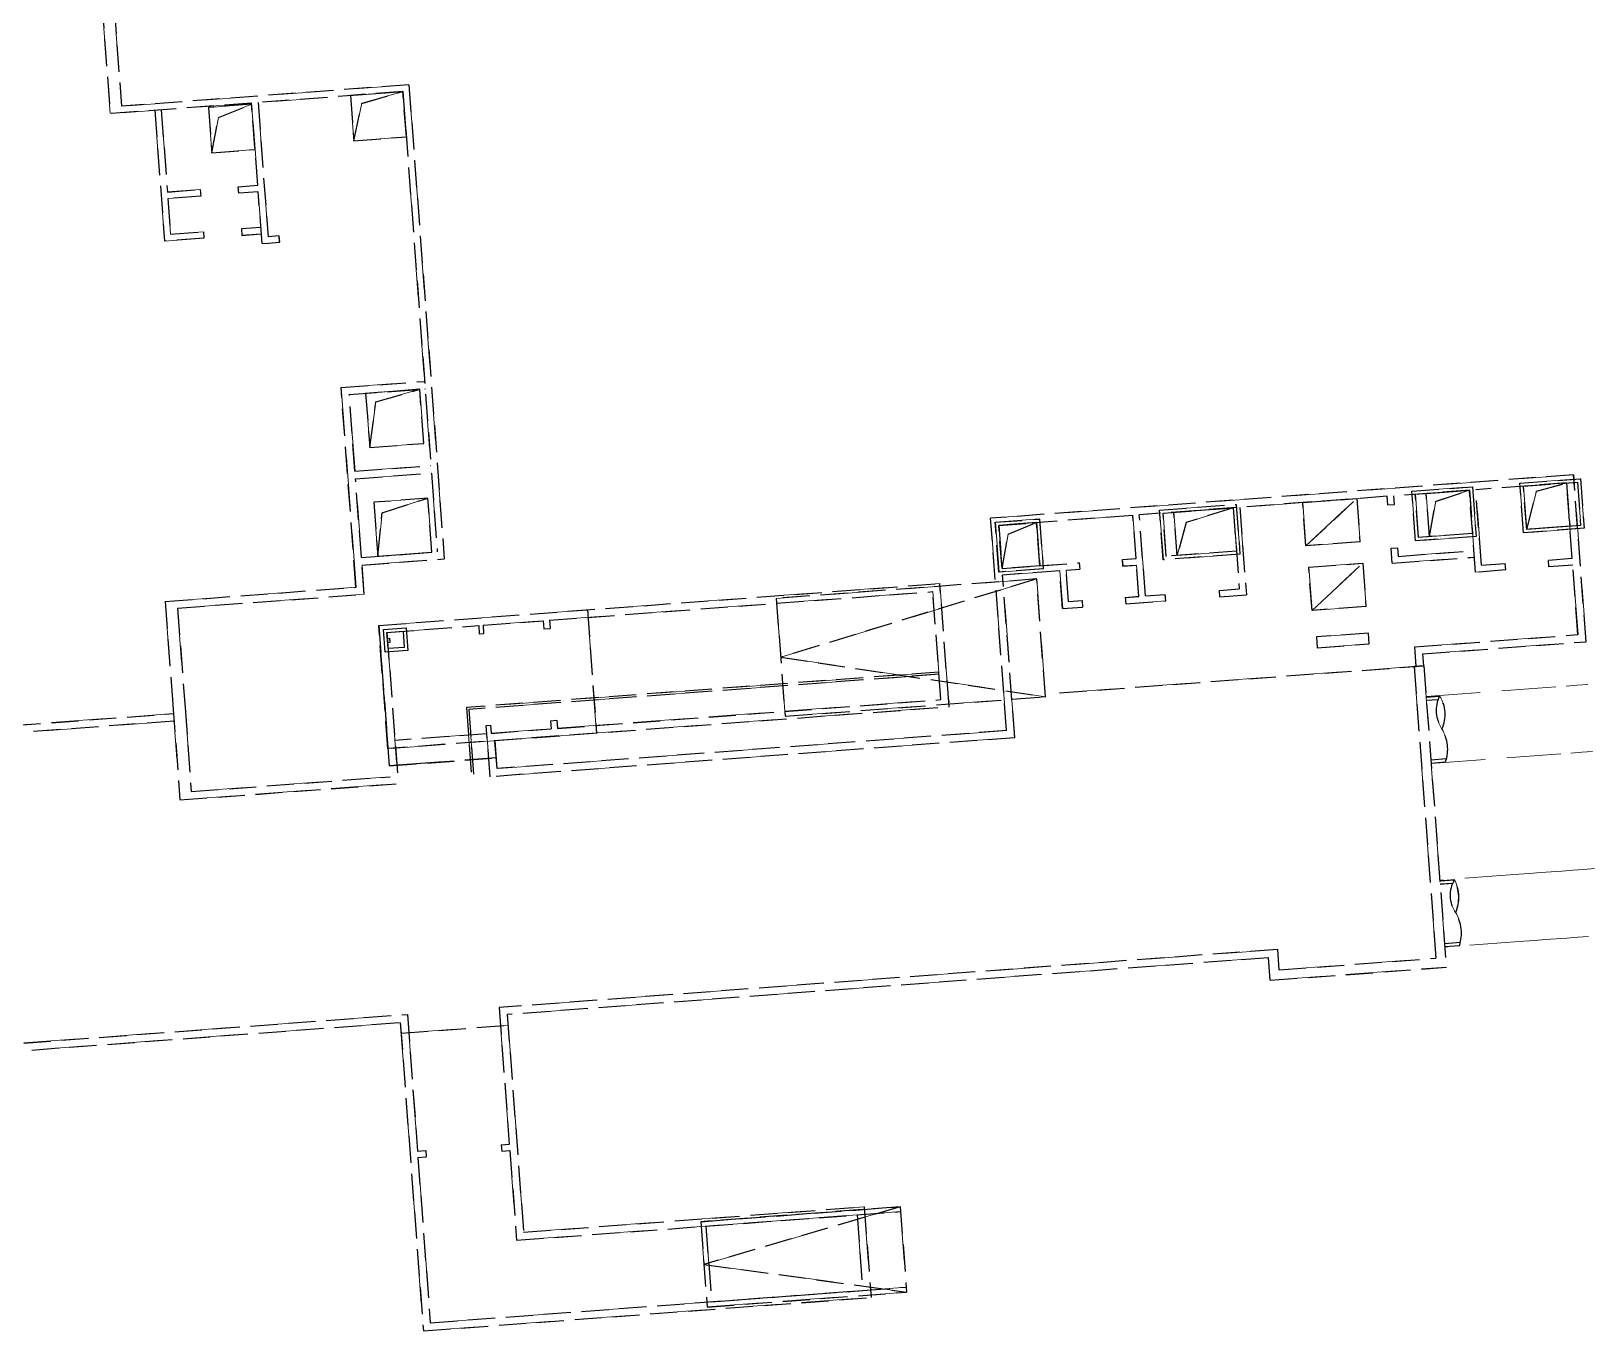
# Model space of a CAD drawing. Extents: x 0 to 531375, y 0 to 4335249.
# Drawn here: x 495169.3 to 495312.9, y 4325302.3 to 4325422.3 of the extents above; entities that cross this region are included whole.
import ezdxf

# ---------------------------------------------------------------- set-up
doc = ezdxf.new("R2010")
doc.units = 0
doc.linetypes.add('DASH', pattern=[0.35, 0.25, -0.1])
doc.layers.get('0').update_dxf_attribs({"lineweight": 15})
doc.layers.add('地铁', color=4, linetype='Continuous', lineweight=15)

# ---------------------------------------------------------------- blocks, each defined once
blk = doc.blocks.new('总图提取 2015 11 6')
at = {"layer": '地铁', "linetype": 'DASH', "lineweight": -3, "ltscale": 10}
for p, q in [((104212.76, 293065.33), (104217.71, 292999.12)), ((104213.9, 293064.81), (104218.76, 292999.8)), ((104245.29, 293001.78), (104218.76, 292999.8)), ((104245.29, 293001.78), (104248.55, 292958.01)), ((104244.73, 293001.14), (104217.71, 292999.12)), ((104231.33, 292992.51), (104230.76, 293000.09)), ((104231.36, 293000.14), (104232.28, 292987.76)), ((104244.73, 293001.16), (104239.88, 293000.8)), ((104239.88, 293000.8), (104240.2, 292996.61)), ((104240.2, 292996.61), (104240.93, 293000.06)), ((104240.93, 293000.06), (104244.73, 293001.16)), ((104245.05, 292996.97), (104244.73, 293001.16)), ((104244.73, 293001.14), (104247.31, 292966.63)), ((104221.83, 292999.43), (104222.73, 292987.35)), ((104222.43, 292999.47), (104223, 292991.88)), ((104230.77, 292999.98), (104226.78, 292999.69)), ((104226.78, 292999.69), (104227.09, 292995.5)), ((104227.09, 292995.5), (104227.7, 292998.77)), ((104227.7, 292998.77), (104230.77, 292999.98)), ((104231.08, 292995.8), (104230.77, 292999.98)), ((104227.09, 292995.5), (104231.08, 292995.8)), ((104240.2, 292996.61), (104245.05, 292996.97)), ((104223, 292991.88), (104226.03, 292992.11)), ((104226.08, 292991.51), (104223.04, 292991.28)), ((104226.03, 292992.11), (104226.08, 292991.51)), ((104229.53, 292992.37), (104231.33, 292992.51)), ((104229.58, 292991.77), (104229.53, 292992.37)), ((104231.37, 292991.91), (104229.58, 292991.77)), ((104231.73, 292987.12), (104231.37, 292991.91)), ((104223.04, 292991.28), (104223.29, 292987.99)), ((104231.62, 292988.62), (104229.82, 292988.48)), ((104226.37, 292987.62), (104222.73, 292987.35)), ((104223.29, 292987.99), (104226.32, 292988.22)), ((104226.32, 292988.22), (104226.37, 292987.62)), ((104229.82, 292988.48), (104229.87, 292987.88)), ((104229.87, 292987.88), (104231.66, 292988.02)), ((104231.73, 292987.12), (104232.33, 292987.17)), ((104233.31, 292987.84), (104232.28, 292987.76)), ((104232.33, 292987.17), (104233.35, 292987.24)), ((104233.35, 292987.24), (104233.31, 292987.84)), ((104239.02, 292973.83), (104246.73, 292974.4)), ((104240.4, 292955.4), (104239.02, 292973.83)), ((104239.78, 292973.18), (104246.78, 292973.7)), ((104240.3, 292966.11), (104239.78, 292973.18)), ((104246.28, 292973.67), (104241.29, 292973.29)), ((104241.29, 292973.29), (104241.67, 292968.31)), ((104242.24, 292972.5), (104246.28, 292973.67)), ((104246.65, 292968.68), (104246.28, 292973.67)), ((104241.67, 292968.31), (104242.24, 292972.5)), ((104241.67, 292968.31), (104246.65, 292968.68)), ((104239.56, 292966.59), (104239.56, 292966.59)), ((104240.3, 292966.11), (104247.31, 292966.63)), ((104240.36, 292965.41), (104247.36, 292965.93)), ((104247.36, 292965.93), (104247.9, 292958.67)), ((104352.77, 292965.78), (104298.97, 292961.76)), ((104353.92, 292950.37), (104352.77, 292965.78)), ((104240.9, 292958.14), (104240.36, 292965.41)), ((104343.15, 292964.36), (104336.17, 292963.83)), ((104352.13, 292965.03), (104343.75, 292964.4)), ((104247.03, 292963.62), (104242.04, 292963.24)), ((104247.03, 292963.62), (104242.04, 292963.24)), ((104242.04, 292963.24), (104242.42, 292958.26)), ((104242.04, 292963.24), (104242.42, 292958.26)), ((104242.81, 292962.26), (104247.03, 292963.62)), ((104242.81, 292962.26), (104247.03, 292963.62)), ((104247.4, 292958.63), (104247.03, 292963.62)), ((104247.4, 292958.63), (104247.03, 292963.62)), ((104335.57, 292963.79), (104312.69, 292962.08)), ((104328.07, 292959.22), (104332.76, 292963.58)), ((104335.63, 292962.99), (104335.57, 292963.79)), ((104335.63, 292962.99), (104336.23, 292963.04)), ((104336.23, 292963.04), (104336.17, 292963.83)), ((104242.42, 292958.26), (104242.81, 292962.26)), ((104242.42, 292958.26), (104242.81, 292962.26)), ((104300.44, 292942.16), (104298.97, 292961.76)), ((104312.09, 292962.03), (104299.72, 292961.11)), ((104300.02, 292957.12), (104299.72, 292961.11)), ((104240.9, 292958.14), (104247.9, 292958.67)), ((104240.9, 292958.14), (104247.9, 292958.67)), ((104242.42, 292958.26), (104247.4, 292958.63)), ((104242.42, 292958.26), (104247.4, 292958.63)), ((104336.03, 292957.61), (104335.93, 292959)), ((104336.53, 292959.05), (104336.59, 292958.25)), ((104336.59, 292958.25), (104343.57, 292958.77)), ((104240.95, 292957.44), (104248.55, 292958.01)), ((104240.95, 292957.44), (104248.55, 292958.01)), ((104241.15, 292954.75), (104240.95, 292957.44)), ((104241.15, 292954.75), (104240.95, 292957.44)), ((104300.02, 292957.12), (104307.15, 292957.65)), ((104305.95, 292956.96), (104307.2, 292957.06)), ((104307.15, 292957.65), (104307.2, 292957.06)), ((104311.14, 292957.95), (104312.39, 292958.05)), ((104311.18, 292957.35), (104312.43, 292957.45)), ((104328.63, 292953.25), (104333.32, 292957.62)), ((104336.03, 292957.61), (104343.61, 292958.17)), ((104344.27, 292957.42), (104346.46, 292957.58)), ((104346.51, 292956.99), (104346.46, 292957.58)), ((104352.65, 292958.05), (104350.45, 292957.88)), ((104350.5, 292957.28), (104350.45, 292957.88)), ((104352.69, 292957.45), (104350.5, 292957.28)), ((104242.5, 292951.87), (104294.28, 292955.74)), ((104295.13, 292944.37), (104294.28, 292955.74)), ((104305.35, 292956.92), (104300.07, 292956.52)), ((104301.19, 292941.51), (104300.07, 292956.52)), ((104305.61, 292953.43), (104305.35, 292956.92)), ((104222.78, 292954.08), (104240.4, 292955.4)), ((104222.78, 292954.08), (104223.52, 292944.23)), ((104223.93, 292953.47), (104241.15, 292954.75)), ((104258.26, 292952.35), (104293.63, 292954.99)), ((104294.38, 292945.02), (104293.63, 292954.99)), ((104306.16, 292954.07), (104307.41, 292954.16)), ((104307.41, 292954.16), (104307.46, 292953.57)), ((104311.4, 292954.46), (104312.65, 292954.55)), ((104311.4, 292954.46), (104311.45, 292953.86)), ((104313.25, 292954.6), (104315.09, 292954.74)), ((104320.08, 292955.11), (104321.92, 292955.25)), ((104320.12, 292954.51), (104322.57, 292954.69)), ((104223.93, 292953.47), (104224.62, 292944.31)), ((104305.61, 292953.43), (104307.46, 292953.57)), ((104242.5, 292951.87), (104243.55, 292937.91)), ((104243.25, 292951.22), (104251.73, 292951.86)), ((104243.25, 292951.22), (104244.3, 292937.26)), ((104251.73, 292951.86), (104251.78, 292951.11)), ((104252.13, 292951.89), (104257.66, 292952.3)), ((104252.13, 292951.89), (104252.18, 292951.14)), ((104257.66, 292952.3), (104257.72, 292951.55)), ((104257.72, 292951.55), (104258.32, 292951.6)), ((104258.26, 292952.35), (104258.32, 292951.6)), ((104251.78, 292951.11), (104252.18, 292951.14)), ((104294.19, 292947.56), (104250.59, 292944.3)), ((104294.2, 292947.36), (104250.8, 292944.12)), ((104305.34, 292945.64, 0), (104338.95, 292948.15, 0)), ((104338.95, 292948.15), (104338.05, 292948.08)), ((104338.05, 292948.08), (104338.25, 292948.09, 0)), ((104338.05, 292948.08), (104340.06, 292921.16)), ((104338.95, 292948.15), (104341.03, 292920.32)), ((104223.5, 292944.53), (104224.15, 292935.76)), ((104224.62, 292944.31), (104225.2, 292936.54)), ((104250.59, 292944.3), (104251.08, 292937.77, 0)), ((104250.8, 292944.12, 0), (104251.28, 292937.78, 0)), ((104253.22, 292941.24), (104295.13, 292944.37)), ((104259.01, 292942.37), (104294.38, 292945.02)), ((104295.08, 292945.07), (104295.1, 292944.77)), ((104339.16, 292945.26), (104340.39, 292945.35)), ((104339.18, 292944.96), (104340.27, 292945.04)), ((104198.33, 292941.85), (104223.56, 292943.73)), ((104223.61, 292943.04), (104198.38, 292941.15)), ((104252.42, 292942.63), (104252.82, 292942.66)), ((104252.77, 292937.9), (104252.42, 292942.63)), ((104252.82, 292942.66), (104252.87, 292941.91)), ((104258.35, 292943.08), (104258.95, 292943.12)), ((104258.35, 292943.08), (104258.41, 292942.33)), ((104258.95, 292943.12), (104259.01, 292942.37)), ((104252.47, 292941.88), (104244, 292941.25)), ((104301.19, 292941.51), (104252.77, 292937.9)), ((104252.87, 292941.91), (104258.41, 292942.33)), ((104253.42, 292938.65), (104253.22, 292941.24)), ((104300.44, 292942.16), (104253.42, 292938.65)), ((104243.47, 292938.93), (104253.34, 292939.66)), ((104243.47, 292938.91), (104253.34, 292939.64)), ((104339.59, 292939.47), (104341.05, 292939.58)), ((104339.62, 292939.17), (104340.96, 292939.27)), ((104224.15, 292935.76), (104244.3, 292937.26)), ((104225.2, 292936.54), (104243.55, 292937.91)), ((104340.43, 292928.3), (104341.78, 292928.4)), ((104340.45, 292928), (104341.61, 292928.09)), ((104340.86, 292922.52), (104342.32, 292922.63)), ((104325.46, 292921.97), (104253.61, 292916.6)), ((104324.62, 292921.2), (104254.36, 292915.95)), ((104324.77, 292919.11), (104324.62, 292921.2)), ((104325.6, 292920.07), (104325.46, 292921.97)), ((104325.6, 292920.07), (104340.06, 292921.16)), ((104340.89, 292922.22), (104342.23, 292922.32)), ((104324.77, 292919.11), (104341.03, 292920.32)), ((104181.81, 292911.23), (104245.14, 292915.97)), ((104245.14, 292915.97), (104246.08, 292903.35)), ((104253.61, 292916.6), (104254.55, 292903.98)), ((104254.36, 292915.95), (104255.86, 292895.86)), ((104182.56, 292910.59), (104244.49, 292915.22)), ((104244.49, 292915.22), (104246.62, 292886.75)), ((104253.81, 292903.93), (104254.55, 292903.98)), ((104253.81, 292903.93), (104253.85, 292903.33)), ((104246.08, 292903.35), (104246.83, 292903.41)), ((104246.12, 292902.75), (104246.87, 292902.81)), ((104246.12, 292902.75), (104247.26, 292887.5)), ((104246.83, 292903.41), (104246.87, 292902.81)), ((104253.85, 292903.33), (104254.6, 292903.39)), ((104254.6, 292903.39), (104255.22, 292895.11)), ((104255.86, 292895.86), (104287.3, 292898.21)), ((104272.21, 292896.83), (104290.63, 292898.21)), ((104287.3, 292898.21), (104287.93, 292889.83)), ((104290.63, 292898.21), (104291.22, 292890.33)), ((104255.22, 292895.11), (104286.65, 292897.46)), ((104272.21, 292896.83), (104272.8, 292888.95)), ((104272.69, 292896.42), (104290.66, 292897.76)), ((104286.65, 292897.46), (104287.17, 292890.48)), ((104272.69, 292896.42), (104273.21, 292889.43)), ((104246.62, 292886.75), (104287.93, 292889.83)), ((104247.26, 292887.5), (104287.17, 292890.48)), ((104272.8, 292888.95), (104291.22, 292890.33)), ((104273.21, 292889.43), (104291.18, 292890.78))]:
    blk.add_line(p, q, dxfattribs=at)
for points in [[(104337.84, 292964.26), (104343.43, 292964.68), (104343.77, 292960.09), (104338.19, 292959.67)], [(104343.15, 292964.36), (104343.45, 292960.37), (104339.46, 292960.07), (104339.16, 292964.06)], [(104347.82, 292965.01), (104353.4, 292965.42), (104353.74, 292960.84), (104348.16, 292960.42)], [(104352.13, 292965.03), (104352.42, 292961.04), (104348.44, 292960.74), (104348.14, 292964.73)], [(104314.56, 292962.52), (104321.64, 292963.05), (104321.98, 292958.46), (104314.9, 292957.93)], [(104321.36, 292962.73), (104321.66, 292958.74), (104315.18, 292958.25), (104314.88, 292962.24)], [(104315.88, 292962.32), (104321.36, 292962.73), (104321.66, 292958.74), (104316.18, 292958.33)], [(104327.77, 292963.21), (104332.76, 292963.58), (104333.05, 292959.59), (104328.07, 292959.22)], [(104299.4, 292961.39), (104303.49, 292961.69), (104303.83, 292957.11), (104299.74, 292956.8)], [(104303.51, 292957.38), (104300.02, 292957.12), (104299.72, 292961.11), (104303.21, 292961.37)], [(104328.33, 292957.24), (104333.32, 292957.62), (104333.61, 292953.63), (104328.63, 292953.25)], [(104242.5, 292951.87), (104261.75, 292953.31), (104262.6, 292941.94), (104243.35, 292940.5)], [(104242.93, 292951.5), (104245.02, 292951.66), (104245.18, 292949.56), (104243.09, 292949.41)], [(104244.86, 292949.84), (104243.36, 292949.73), (104243.25, 292951.22), (104244.75, 292951.34)], [(104243.25, 292951.22), (104244.75, 292951.34), (104244.86, 292949.84), (104243.36, 292949.73)]]:
    blk.add_lwpolyline(points, close=True, dxfattribs=at)
for points in [[(104338.16, 292963.98), (104343.15, 292964.36), (104343.45, 292960.37), (104338.46, 292959.99), (104338.16, 292963.98)], [(104339.46, 292960.07), (104340.04, 292963.32), (104343.15, 292964.36)], [(104346.51, 292956.99), (104343.72, 292956.78), (104343.15, 292964.36)], [(104344.27, 292957.42), (104343.75, 292964.4)], [(104348.14, 292964.73), (104353.12, 292965.1), (104353.42, 292961.11), (104348.44, 292960.74), (104348.14, 292964.73)], [(104348.44, 292960.74), (104349.35, 292964.26), (104352.13, 292965.03)], [(104352.65, 292958.05), (104352.13, 292965.03)], [(104314.88, 292962.24), (104321.36, 292962.73), (104321.66, 292958.74), (104315.18, 292958.25), (104314.88, 292962.24)], [(104321.36, 292962.73), (104317.02, 292961.37), (104316.18, 292958.33)], [(104321.36, 292962.72), (104321.92, 292955.25)], [(104321.96, 292962.77), (104322.57, 292954.69)], [(104299.72, 292961.11), (104300.02, 292957.12), (104303.51, 292957.38), (104303.21, 292961.37), (104299.72, 292961.11)], [(104300.02, 292957.12), (104300.6, 292960.29), (104303.21, 292961.37)], [(104312.39, 292958.05), (104312.09, 292962.03)], [(104313.25, 292954.6), (104312.69, 292962.08)], [(104335.93, 292959), (104336.53, 292959.05)], [(104306.16, 292954.07), (104305.95, 292956.96)], [(104311.18, 292957.35), (104311.14, 292957.95)], [(104312.65, 292954.55), (104312.43, 292957.45)], [(104353.17, 292951.02), (104352.69, 292957.45)], [(104304.03, 292945.29), (104303.22, 292956.16), (104279.19, 292954.36), (104280, 292943.49), (104304.03, 292945.29)], [(104303.22, 292956.16), (104279.59, 292948.93), (104304.03, 292945.29)], [(104311.45, 292953.86), (104315.13, 292954.14), (104315.09, 292954.74)], [(104320.12, 292954.51), (104320.08, 292955.11)], [(104243.29, 292950.68), (104243.49, 292950.69), (104243.52, 292950.29), (104243.32, 292950.28)], [(104338.25, 292948.09), (104338.12, 292949.89), (104353.17, 292951.02), (104353.17, 292951.02)], [(104338.95, 292948.15), (104338.87, 292949.24), (104353.92, 292950.37), (104353.92, 292950.37)], [(104244.56, 292914.22), (104254.44, 292914.96)], [(104290.63, 292898.21), (104272.21, 292896.83), (104272.8, 292888.95), (104291.22, 292890.33)], [(104290.63, 292898.21), (104272.5, 292892.89), (104291.22, 292890.33)]]:
    blk.add_lwpolyline(points, dxfattribs=at)
at = {"layer": '地铁', "linetype": 'DASH', "lineweight": -3, "ltscale": 10, "elevation": 3.47}
blk.add_lwpolyline([(104329.04, 292950.81), (104329.11, 292949.81), (104333.9, 292950.17), (104333.83, 292951.17)], close=True, dxfattribs=at)
at = {"layer": '地铁', "linetype": 'DASH', "lineweight": -3, "ltscale": 10}
for centre, radius, start, end in [((104343.19, 292944.03), 3.1, 154.7707, 213.7778), ((104337.82, 292943.63), 3.1, 334.7708, 33.7777), ((104337.54, 292940.42), 3.61, 341.461, 31.4629), ((104344.11, 292926.96), 2.74, 148.2687, 215.8997), ((104338.56, 292926.76), 3.61, 337.0856, 27.0829), ((104338.81, 292923.47), 3.61, 341.461, 31.4629)]:
    blk.add_arc(centre, radius, start, end, dxfattribs=at)
blk = doc.blocks.new('A$C1FB5052D')
blk.add_blockref('总图提取 2015 11 6', (-107044.53, -294821.73))
blk = doc.blocks.new('天津2000地铁')
at = {"layer": '地铁', "linetype": 'DASH', "ltscale": 20}
for p, q in [((-2831.76, -1756.4), (-2826.81, -1822.61)), ((-2830.62, -1756.92), (-2825.76, -1821.93)), ((-2799.79, -1820.59), (-2826.81, -1822.61)), ((-2799.24, -1819.94), (-2825.76, -1821.93)), ((-2799.79, -1820.57), (-2804.64, -1820.93)), ((-2803.59, -1821.66), (-2799.79, -1820.57)), ((-2799.48, -1824.76), (-2799.79, -1820.57)), ((-2799.79, -1820.59), (-2797.22, -1855.09)), ((-2799.24, -1819.94), (-2795.97, -1863.71)), ((-2813.76, -1821.74), (-2817.75, -1822.04)), ((-2816.83, -1822.96), (-2813.76, -1821.74)), ((-2813.2, -1829.22), (-2813.76, -1821.63)), ((-2813.44, -1825.93), (-2813.76, -1821.74)), ((-2813.17, -1821.59), (-2812.24, -1833.96)), ((-2804.64, -1820.93), (-2804.33, -1825.12)), ((-2804.33, -1825.12), (-2803.59, -1821.66)), ((-2822.69, -1822.3), (-2821.79, -1834.38)), ((-2822.1, -1822.26), (-2821.53, -1829.84)), ((-2817.75, -1822.04), (-2817.43, -1826.23)), ((-2817.43, -1826.23), (-2816.83, -1822.96)), ((-2804.33, -1825.12), (-2799.48, -1824.76)), ((-2817.43, -1826.23), (-2813.44, -1825.93)), ((-2821.53, -1829.84), (-2818.49, -1829.62)), ((-2818.45, -1830.22), (-2821.48, -1830.44)), ((-2821.48, -1830.44), (-2821.24, -1833.73)), ((-2818.49, -1829.62), (-2818.45, -1830.22)), ((-2814.99, -1829.36), (-2813.2, -1829.22)), ((-2814.95, -1829.95), (-2814.99, -1829.36)), ((-2813.15, -1829.82), (-2814.95, -1829.95)), ((-2812.79, -1834.61), (-2813.15, -1829.82)), ((-2821.24, -1833.73), (-2818.2, -1833.51)), ((-2818.2, -1833.51), (-2818.16, -1834.11)), ((-2812.91, -1833.11), (-2814.7, -1833.25)), ((-2814.7, -1833.25), (-2814.66, -1833.84)), ((-2818.16, -1834.11), (-2821.79, -1834.38)), ((-2814.66, -1833.84), (-2812.86, -1833.71)), ((-2812.79, -1834.61), (-2812.2, -1834.56)), ((-2811.22, -1833.89), (-2812.24, -1833.96)), ((-2812.2, -1834.56), (-2811.17, -1834.49)), ((-2811.17, -1834.49), (-2811.22, -1833.89)), ((-2805.5, -1847.9), (-2797.8, -1847.33)), ((-2804.12, -1866.33), (-2805.5, -1847.9)), ((-2804.75, -1848.55), (-2797.74, -1848.03)), ((-2804.22, -1855.62), (-2804.75, -1848.55)), ((-2798.25, -1848.06), (-2803.23, -1848.43)), ((-2803.23, -1848.43), (-2802.86, -1853.42)), ((-2802.86, -1853.42), (-2802.29, -1849.23)), ((-2802.29, -1849.23), (-2798.25, -1848.06)), ((-2797.87, -1853.05), (-2798.25, -1848.06)), ((-2802.86, -1853.42), (-2797.87, -1853.05)), ((-2804.96, -1855.14), (-2804.96, -1855.14)), ((-2804.22, -1855.62), (-2797.22, -1855.09)), ((-2804.17, -1856.32), (-2797.17, -1855.79)), ((-2803.63, -1863.58), (-2804.17, -1856.32)), ((-2797.17, -1855.79), (-2796.63, -1863.06)), ((-2691.75, -1855.95), (-2745.55, -1859.97)), ((-2690.6, -1871.36), (-2691.75, -1855.95)), ((-2701.37, -1857.37), (-2708.35, -1857.89)), ((-2708.3, -1858.69), (-2708.35, -1857.89)), ((-2692.4, -1856.7), (-2700.78, -1857.33)), ((-2797.5, -1858.11), (-2802.48, -1858.48)), ((-2797.5, -1858.11), (-2802.48, -1858.48)), ((-2802.48, -1858.48), (-2802.11, -1863.47)), ((-2802.48, -1858.48), (-2802.11, -1863.47)), ((-2801.72, -1859.47), (-2797.5, -1858.11)), ((-2801.72, -1859.47), (-2797.5, -1858.11)), ((-2797.12, -1863.1), (-2797.5, -1858.11)), ((-2797.12, -1863.1), (-2797.5, -1858.11)), ((-2708.95, -1857.94), (-2731.84, -1859.65)), ((-2716.46, -1862.51), (-2711.77, -1858.15)), ((-2708.89, -1858.74), (-2708.95, -1857.94)), ((-2708.89, -1858.74), (-2708.3, -1858.69)), ((-2802.11, -1863.47), (-2801.72, -1859.47)), ((-2802.11, -1863.47), (-2801.72, -1859.47)), ((-2744.09, -1879.57), (-2745.55, -1859.97)), ((-2732.44, -1859.69), (-2744.8, -1860.62)), ((-2744.51, -1864.61), (-2744.8, -1860.62)), ((-2803.63, -1863.58), (-2796.63, -1863.06)), ((-2803.63, -1863.58), (-2796.63, -1863.06)), ((-2802.11, -1863.47), (-2797.12, -1863.1)), ((-2802.11, -1863.47), (-2797.12, -1863.1)), ((-2708.49, -1864.12), (-2708.6, -1862.72)), ((-2708.49, -1864.12), (-2700.91, -1863.55)), ((-2708, -1862.68), (-2707.94, -1863.48)), ((-2707.94, -1863.48), (-2700.96, -1862.96)), ((-2803.57, -1864.28), (-2795.97, -1863.71)), ((-2803.57, -1864.28), (-2795.97, -1863.71)), ((-2803.37, -1866.97), (-2803.57, -1864.28)), ((-2803.37, -1866.97), (-2803.57, -1864.28)), ((-2744.51, -1864.61), (-2737.38, -1864.07)), ((-2739.18, -1864.81), (-2744.46, -1865.2)), ((-2738.91, -1868.3), (-2739.18, -1864.81)), ((-2738.58, -1864.76), (-2737.33, -1864.67)), ((-2737.37, -1864.07), (-2737.33, -1864.67)), ((-2733.39, -1863.78), (-2732.14, -1863.68)), ((-2733.34, -1864.37), (-2732.09, -1864.28)), ((-2715.9, -1868.47), (-2711.21, -1864.11)), ((-2700.25, -1864.31), (-2698.06, -1864.14)), ((-2698.02, -1864.74), (-2698.06, -1864.14)), ((-2691.88, -1863.68), (-2694.07, -1863.85)), ((-2694.03, -1864.44), (-2694.07, -1863.85)), ((-2691.83, -1864.28), (-2694.03, -1864.44)), ((-2821.74, -1867.64), (-2804.12, -1866.33)), ((-2802.02, -1869.86), (-2750.25, -1865.99)), ((-2749.4, -1877.36), (-2750.25, -1865.99)), ((-2743.34, -1880.21), (-2744.46, -1865.2)), ((-2724.45, -1866.62), (-2722.6, -1866.48)), ((-2821.74, -1867.64), (-2821.01, -1877.5)), ((-2820.59, -1868.26), (-2803.37, -1866.97)), ((-2786.27, -1869.38), (-2750.89, -1866.74)), ((-2750.15, -1876.71), (-2750.89, -1866.74)), ((-2738.36, -1867.66), (-2737.11, -1867.56)), ((-2737.11, -1867.56), (-2737.07, -1868.16)), ((-2733.12, -1867.27), (-2731.88, -1867.17)), ((-2733.12, -1867.27), (-2733.08, -1867.86)), ((-2731.28, -1867.13), (-2729.44, -1866.99)), ((-2724.4, -1867.22), (-2721.96, -1867.03)), ((-2820.59, -1868.26), (-2819.91, -1877.42)), ((-2786.27, -1869.38), (-2786.21, -1870.13)), ((-2738.91, -1868.3), (-2737.07, -1868.16)), ((-2802.02, -1869.86), (-2800.98, -1883.82)), ((-2801.27, -1870.5), (-2792.8, -1869.87)), ((-2801.27, -1870.5), (-2800.23, -1884.46)), ((-2792.8, -1869.87), (-2792.74, -1870.62)), ((-2792.74, -1870.62), (-2792.34, -1870.59)), ((-2792.4, -1869.84), (-2786.86, -1869.43)), ((-2792.4, -1869.84), (-2792.34, -1870.59)), ((-2786.86, -1869.43), (-2786.81, -1870.17)), ((-2786.81, -1870.17), (-2786.21, -1870.13)), ((-2739.18, -1876.09, 0), (-2705.58, -1873.58, 0)), ((-2705.58, -1873.58), (-2706.48, -1873.65)), ((-2706.48, -1873.65), (-2706.28, -1873.63, 0)), ((-2706.48, -1873.65), (-2704.46, -1900.57)), ((-2705.58, -1873.58), (-2703.5, -1901.4)), ((-2750.34, -1874.17), (-2793.94, -1877.43)), ((-2750.32, -1874.37), (-2793.72, -1877.61)), ((-2705.37, -1876.42), (-2692.46, -1875.46)), ((-2705.36, -1876.47), (-2704.13, -1876.38)), ((-2692.46, -1875.46), (-2691.46, -1875.38)), ((-2691.46, -1875.38), (-2690.46, -1875.31)), ((-2846.2, -1879.88), (-2820.97, -1877.99)), ((-2821.03, -1877.19), (-2820.37, -1885.97)), ((-2819.91, -1877.42), (-2819.33, -1885.19)), ((-2793.94, -1877.43), (-2793.45, -1883.96, 0)), ((-2793.72, -1877.61, 0), (-2793.25, -1883.94, 0)), ((-2791.3, -1880.49), (-2749.4, -1877.36)), ((-2785.52, -1879.35), (-2750.15, -1876.71)), ((-2749.45, -1876.66), (-2749.43, -1876.96)), ((-2705.34, -1876.77), (-2704.26, -1876.69)), ((-2820.92, -1878.69), (-2846.15, -1880.58)), ((-2792.11, -1879.09), (-2791.71, -1879.06)), ((-2791.75, -1883.83), (-2792.11, -1879.09)), ((-2791.71, -1879.06), (-2791.65, -1879.81)), ((-2791.65, -1879.81), (-2786.12, -1879.4)), ((-2786.17, -1878.65), (-2785.58, -1878.61)), ((-2786.17, -1878.65), (-2786.12, -1879.4)), ((-2785.58, -1878.61), (-2785.52, -1879.35)), ((-2792.05, -1879.84), (-2800.53, -1880.48)), ((-2743.34, -1880.21), (-2791.75, -1883.83)), ((-2791.11, -1883.08), (-2791.3, -1880.49)), ((-2744.09, -1879.57), (-2791.11, -1883.08)), ((-2801.06, -1882.8), (-2791.18, -1882.06)), ((-2801.05, -1882.82), (-2791.18, -1882.08)), ((-2704.93, -1882.26), (-2703.47, -1882.15)), ((-2704.9, -1882.6), (-2692, -1881.64)), ((-2692, -1881.64), (-2691, -1881.57)), ((-2691, -1881.57), (-2690, -1881.49)), ((-2704.91, -1882.56), (-2703.56, -1882.45)), ((-2820.37, -1885.97), (-2800.23, -1884.46)), ((-2819.33, -1885.19), (-2800.98, -1883.82)), ((-2690.83, -1892.38), (-2691.83, -1892.46)), ((-2689.84, -1892.31), (-2690.83, -1892.38)), ((-2696.82, -1892.83), (-2704.1, -1893.37)), ((-2704.1, -1893.42), (-2702.75, -1893.32)), ((-2704.07, -1893.72), (-2702.92, -1893.64)), ((-2695.82, -1892.76), (-2696.82, -1892.83)), ((-2694.82, -1892.68), (-2695.82, -1892.76)), ((-2693.83, -1892.61), (-2694.82, -1892.68)), ((-2692.83, -1892.53), (-2693.83, -1892.61)), ((-2691.83, -1892.46), (-2692.83, -1892.53)), ((-2703.66, -1899.21), (-2702.21, -1899.1)), ((-2696.36, -1899.01), (-2703.64, -1899.56)), ((-2703.64, -1899.51), (-2702.29, -1899.41)), ((-2695.36, -1898.94), (-2696.36, -1899.01)), ((-2694.36, -1898.86), (-2695.36, -1898.94)), ((-2693.37, -1898.79), (-2694.36, -1898.86)), ((-2692.37, -1898.72), (-2693.37, -1898.79)), ((-2691.37, -1898.64), (-2692.37, -1898.72)), ((-2690.37, -1898.57), (-2691.37, -1898.64)), ((-2719.06, -1899.76), (-2790.91, -1905.13)), ((-2719.91, -1900.52), (-2790.16, -1905.77)), ((-2719.75, -1902.62), (-2719.91, -1900.52)), ((-2718.92, -1901.65), (-2719.06, -1899.76)), ((-2718.92, -1901.65), (-2704.46, -1900.57)), ((-2719.75, -1902.62), (-2703.5, -1901.4)), ((-2790.91, -1905.13), (-2789.97, -1917.74)), ((-2862.71, -1910.49), (-2799.39, -1905.76)), ((-2861.96, -1911.14), (-2800.04, -1906.51)), ((-2800.04, -1906.51), (-2797.91, -1934.98)), ((-2799.39, -1905.76), (-2798.45, -1918.38)), ((-2790.16, -1905.77), (-2788.66, -1925.87)), ((-2790.72, -1917.8), (-2789.97, -1917.74)), ((-2790.72, -1917.8), (-2790.67, -1918.4)), ((-2798.45, -1918.38), (-2797.7, -1918.32)), ((-2798.4, -1918.97), (-2797.65, -1918.92)), ((-2798.4, -1918.97), (-2797.26, -1934.23)), ((-2797.7, -1918.32), (-2797.65, -1918.92)), ((-2790.67, -1918.4), (-2789.93, -1918.34)), ((-2789.93, -1918.34), (-2789.31, -1926.62)), ((-2788.66, -1925.87), (-2757.23, -1923.52)), ((-2772.32, -1924.9), (-2753.9, -1923.52)), ((-2771.83, -1925.31), (-2753.86, -1923.97)), ((-2757.23, -1923.52), (-2756.6, -1931.89)), ((-2753.9, -1923.52), (-2753.31, -1931.4)), ((-2789.31, -1926.62), (-2757.87, -1924.27)), ((-2772.32, -1924.9), (-2771.73, -1932.77)), ((-2771.83, -1925.31), (-2771.31, -1932.29)), ((-2757.87, -1924.27), (-2757.35, -1931.25)), ((-2771.31, -1932.29), (-2753.34, -1930.95)), ((-2797.91, -1934.98), (-2756.6, -1931.89)), ((-2797.26, -1934.23), (-2757.35, -1931.25)), ((-2771.73, -1932.77), (-2753.31, -1931.4))]:
    blk.add_line(p, q, dxfattribs=at)
for points in [[(-2696.71, -1856.72), (-2691.13, -1856.3), (-2690.78, -1860.89), (-2696.37, -1861.31)], [(-2706.68, -1857.47), (-2701.1, -1857.05), (-2700.75, -1861.64), (-2706.34, -1862.05)], [(-2701.37, -1857.37), (-2701.08, -1861.36), (-2705.07, -1861.66), (-2705.36, -1857.67)], [(-2692.4, -1856.7), (-2692.1, -1860.69), (-2696.09, -1860.99), (-2696.39, -1857)], [(-2729.97, -1859.21), (-2722.89, -1858.68), (-2722.54, -1863.27), (-2729.62, -1863.79)], [(-2723.16, -1859), (-2722.87, -1862.99), (-2729.35, -1863.47), (-2729.65, -1859.48)], [(-2728.65, -1859.41), (-2723.16, -1859), (-2722.87, -1862.99), (-2728.35, -1863.4)], [(-2716.76, -1858.52), (-2711.77, -1858.15), (-2711.47, -1862.14), (-2716.46, -1862.51)], [(-2745.12, -1860.34), (-2741.04, -1860.03), (-2740.69, -1864.62), (-2744.78, -1864.93)], [(-2741.01, -1864.35), (-2744.51, -1864.61), (-2744.8, -1860.62), (-2741.31, -1860.36)], [(-2716.2, -1864.48), (-2711.21, -1864.11), (-2710.91, -1868.1), (-2715.9, -1868.47)], [(-2802.02, -1869.86), (-2782.78, -1868.42), (-2781.93, -1879.79), (-2801.17, -1881.23)], [(-2801.59, -1870.23), (-2799.5, -1870.07), (-2799.34, -1872.16), (-2801.44, -1872.32)], [(-2799.67, -1871.89), (-2801.16, -1872), (-2801.27, -1870.5), (-2799.78, -1870.39)], [(-2801.27, -1870.5), (-2799.78, -1870.39), (-2799.67, -1871.89), (-2801.16, -1872)]]:
    blk.add_lwpolyline(points, close=True, dxfattribs=at)
for points in [[(-2706.36, -1857.74), (-2701.37, -1857.37), (-2701.08, -1861.36), (-2706.06, -1861.73), (-2706.36, -1857.74)], [(-2705.07, -1861.66), (-2704.48, -1858.4), (-2701.37, -1857.37)], [(-2698.02, -1864.74), (-2700.81, -1864.95), (-2701.37, -1857.37)], [(-2700.25, -1864.31), (-2700.78, -1857.33)], [(-2696.39, -1857), (-2691.4, -1856.63), (-2691.1, -1860.62), (-2696.09, -1860.99), (-2696.39, -1857)], [(-2696.09, -1860.99), (-2695.18, -1857.46), (-2692.4, -1856.7)], [(-2691.88, -1863.68), (-2692.4, -1856.7)], [(-2729.65, -1859.48), (-2723.16, -1859), (-2722.87, -1862.99), (-2729.35, -1863.47), (-2729.65, -1859.48)], [(-2723.16, -1859), (-2727.5, -1860.35), (-2728.35, -1863.4)], [(-2723.16, -1859), (-2722.6, -1866.48)], [(-2722.56, -1858.96), (-2721.96, -1867.03)], [(-2744.8, -1860.62), (-2744.51, -1864.61), (-2741.01, -1864.35), (-2741.31, -1860.36), (-2744.8, -1860.62)], [(-2744.51, -1864.61), (-2743.93, -1861.44), (-2741.31, -1860.36)], [(-2732.14, -1863.68), (-2732.44, -1859.69)], [(-2731.28, -1867.13), (-2731.84, -1859.65)], [(-2708.6, -1862.72), (-2708, -1862.68)], [(-2738.36, -1867.66), (-2738.58, -1864.76)], [(-2733.34, -1864.37), (-2733.39, -1863.78)], [(-2731.88, -1867.17), (-2732.09, -1864.28)], [(-2691.35, -1870.71), (-2691.83, -1864.28)], [(-2740.49, -1876.44), (-2741.3, -1865.57), (-2765.34, -1867.37), (-2764.52, -1878.24), (-2740.49, -1876.44)], [(-2741.3, -1865.57), (-2764.93, -1872.8), (-2740.49, -1876.44)], [(-2733.08, -1867.86), (-2729.39, -1867.59), (-2729.44, -1866.99)], [(-2724.4, -1867.22), (-2724.45, -1866.62)], [(-2706.28, -1873.63), (-2706.41, -1871.84), (-2691.35, -1870.71), (-2691.35, -1870.71)], [(-2801.23, -1871.05), (-2801.03, -1871.04), (-2801, -1871.44), (-2801.2, -1871.45)], [(-2705.58, -1873.58), (-2705.66, -1872.48), (-2690.6, -1871.36), (-2690.6, -1871.36)], [(-2799.96, -1907.51), (-2790.09, -1906.77)], [(-2753.9, -1923.52), (-2772.32, -1924.9), (-2771.73, -1932.77), (-2753.31, -1931.4)], [(-2753.9, -1923.52), (-2772.02, -1928.84), (-2753.31, -1931.4)]]:
    blk.add_lwpolyline(points, dxfattribs=at)
at = {"layer": '地铁', "linetype": 'DASH', "ltscale": 20, "elevation": 3.47}
blk.add_lwpolyline([(-2715.49, -1870.92), (-2715.41, -1871.92), (-2710.62, -1871.56), (-2710.7, -1870.56)], close=True, dxfattribs=at)
at = {"layer": '地铁', "linetype": 'DASH', "ltscale": 20}
for centre, radius, start, end in [((-2701.33, -1877.7), 3.1, 154.7707, 213.7778), ((-2706.71, -1878.1), 3.1, 334.7708, 33.7777), ((-2706.99, -1881.31), 3.61, 341.461, 31.4629), ((-2700.42, -1894.77), 2.74, 148.2687, 215.8997), ((-2705.96, -1894.97), 3.61, 337.0856, 27.0829), ((-2705.72, -1898.26), 3.61, 341.461, 31.4629)]:
    blk.add_arc(centre, radius, start, end, dxfattribs=at)

msp = doc.modelspace()

# ---------------------------------------------------------------- block references
at = {"layer": '地铁', "color": 1}
msp.add_blockref('天津2000地铁', (498003.38431, 4327237.28522), dxfattribs=at)
at = {"layer": '地铁'}
msp.add_blockref('A$C1FB5052D', (498003.38431, 4327237.28522), dxfattribs=at)

doc.saveas('drawing.dxf')
